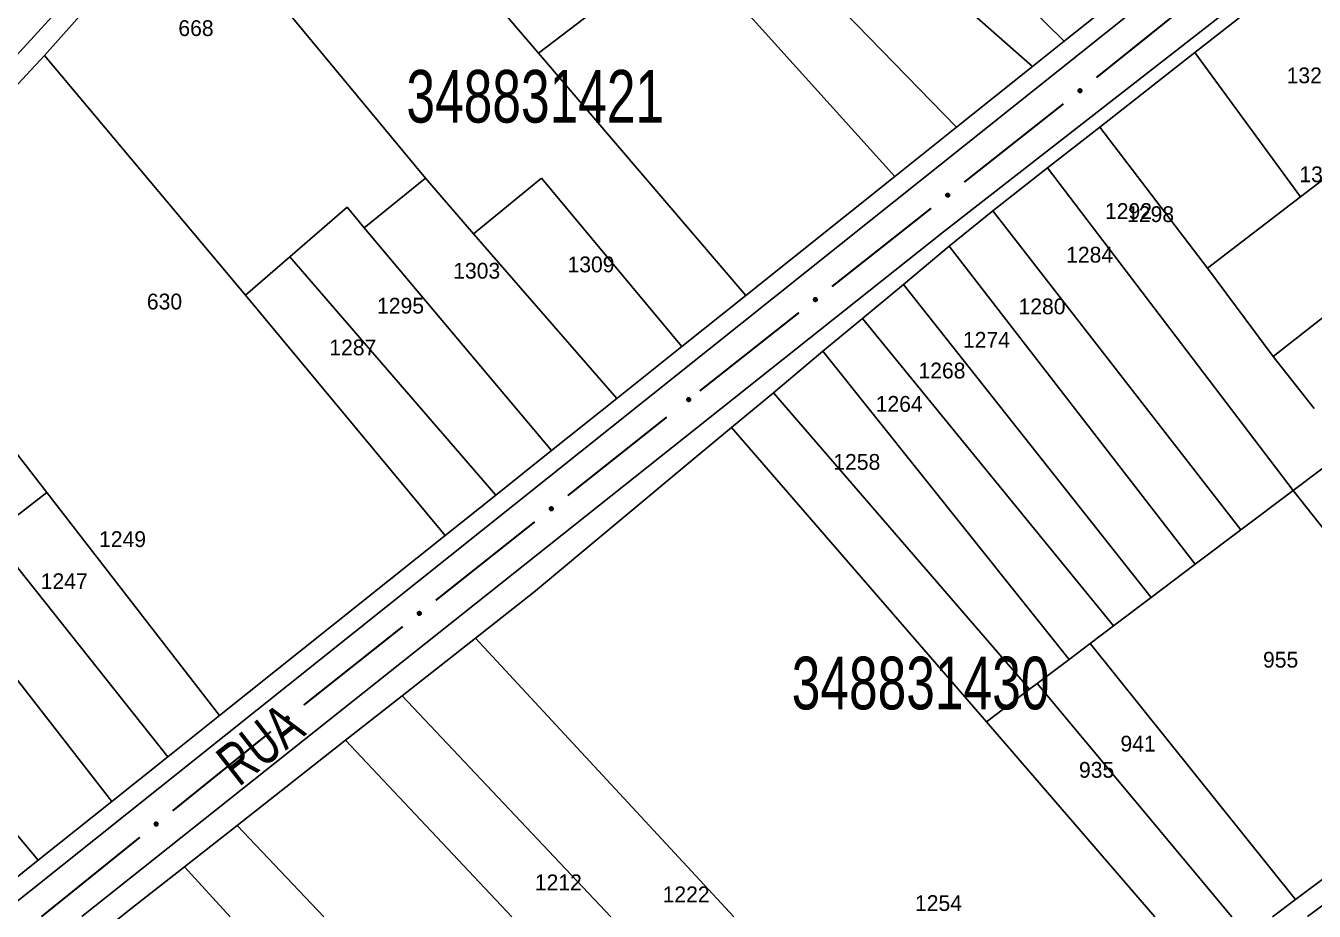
# Model space of a CAD drawing. Extents: x 200123 to 201542, y 4839549 to 4841240.
# Drawn here: x 200677.4 to 200799.7, y 4839898.1 to 4839982.2 of the extents above; entities that cross this region are included whole.
import ezdxf
from ezdxf.enums import TextEntityAlignment as Align

# ---------------------------------------------------------------- set-up
doc = ezdxf.new("R2010")
doc.units = 0
doc.header["$LTSCALE"] = 1.5
doc.header["$MEASUREMENT"] = 0
for name, color, linetype in [('CD_MALHA_LOTES', 7, 'CONTINUOUS'), ('CD_TXT_QUADRA', 2, 'CONTINUOUS'), ('RU-QUADRA', 210, 'CONTINUOUS'), ('SV-EIXO-RUA-PAV', 20, 'CONTINUOUS'), ('SV-RUA-PAVIM', 7, 'CONTINUOUS'), ('SV-TXT-RUA-PAV', 7, 'CONTINUOUS'), ('Th_NmrPort', 1, 'CONTINUOUS')]:
    doc.layers.add(name, color=color, linetype=linetype)
doc.styles.add('ARIAL', font='ARIAL.SHX')

msp = doc.modelspace()

# ---------------------------------------------------------------- linework, layer by layer
at = {"layer": 'CD_MALHA_LOTES', "linetype": 'Continuous', "flags": 128}
for points in [[(200726.06, 4839979.58), (200703.23, 4840006.27)], [(200738.46, 4840000.61), (200765.74, 4839972.54)], [(200772.95, 4839978.3), (200753.2, 4839995.73)], [(200679.15, 4839979.34), (200692.87, 4839994.81)], [(200715.31, 4839967.69), (200692.87, 4839994.81)], [(200759.88, 4839967.85), (200736.78, 4839993.51)], [(200775.96, 4839980.71), (200766.99, 4839989.55)], [(200726.06, 4839979.58), (200734.8, 4839986.27)], [(200788.35, 4839979.65), (200797.02, 4839986.46)], [(200779.03, 4839983.16), (200775.96, 4839980.71)], [(200775.96, 4839980.71), (200772.95, 4839978.3)], [(200661.7, 4839960.65), (200679.15, 4839979.34)], [(200698.23, 4839956.58), (200679.15, 4839979.34)], [(200745.74, 4839956.56), (200726.06, 4839979.58)], [(200779.33, 4839972.56), (200788.35, 4839979.65)], [(200798.39, 4839965.93), (200788.35, 4839979.65)], [(200772.95, 4839978.3), (200765.74, 4839972.54)], [(200795.79, 4839950.75), (200805.04, 4839958.01), (200831.87, 4839977.74)], [(200765.74, 4839972.54), (200759.88, 4839967.85)], [(200774.39, 4839968.68), (200779.33, 4839972.56)], [(200789.58, 4839959.16), (200779.33, 4839972.56)], [(200798.39, 4839965.93), (200807.51, 4839972.9)], [(200769.2, 4839964.6), (200774.39, 4839968.68)], [(200797.71, 4839938.05), (200774.39, 4839968.68)], [(200709.51, 4839963), (200715.31, 4839967.69)], [(200715.31, 4839967.69), (200719.89, 4839962.43)], [(200719.89, 4839962.43), (200726.34, 4839967.7)], [(200726.34, 4839967.7), (200739.65, 4839951.7)], [(200759.88, 4839967.85), (200745.74, 4839956.56)], [(200789.58, 4839959.16), (200798.39, 4839965.93)], [(200702.43, 4839960.22), (200707.88, 4839964.94)], [(200707.88, 4839964.94), (200709.51, 4839963)], [(200765.03, 4839961.23), (200769.2, 4839964.6)], [(200792.72, 4839934.29), (200769.2, 4839964.6)], [(200727.28, 4839941.83), (200709.51, 4839963)], [(200733.5, 4839946.79), (200719.89, 4839962.43)], [(200760.69, 4839957.61), (200765.03, 4839961.23)], [(200788.41, 4839931.04), (200765.03, 4839961.23)], [(200679.36, 4839937.84), (200661.7, 4839960.65)], [(200698.23, 4839956.58), (200702.43, 4839960.22)], [(200721.99, 4839937.6), (200702.43, 4839960.22)], [(200795.79, 4839950.75), (200789.58, 4839959.16)], [(200756.81, 4839954.38), (200760.69, 4839957.61)], [(200784.23, 4839927.88), (200760.69, 4839957.61)], [(200717.18, 4839933.76), (200698.23, 4839956.58)], [(200745.74, 4839956.56), (200739.65, 4839951.7)], [(200753.06, 4839951.26), (200756.81, 4839954.38)], [(200780.64, 4839925.17), (200756.81, 4839954.38)], [(200739.65, 4839951.7), (200733.5, 4839946.79)], [(200748.35, 4839947.33), (200753.06, 4839951.26)], [(200776.44, 4839922), (200753.06, 4839951.26)], [(200799.7, 4839945.84), (200795.79, 4839950.75)], [(200733.5, 4839946.79), (200727.28, 4839941.83)], [(200744.37, 4839944.02), (200748.35, 4839947.33)], [(200772.67, 4839919.16), (200748.35, 4839947.33)], [(200720.06, 4839924.01), (200725.58, 4839928.36), (200740.83, 4839941.07), (200744.37, 4839944.02)], [(200768.57, 4839916.06), (200744.37, 4839944.02)], [(200727.28, 4839941.83), (200721.99, 4839937.6)], [(200797.71, 4839938.05), (200802.82, 4839941.91)], [(200674.12, 4839933.81), (200679.36, 4839937.84)], [(200679.36, 4839937.84), (200695.76, 4839916.66)], [(200792.72, 4839934.29), (200797.71, 4839938.05)], [(200817.11, 4839913.54), (200797.71, 4839938.05)], [(200721.99, 4839937.6), (200717.18, 4839933.76)], [(200788.41, 4839931.04), (200792.72, 4839934.29)], [(200690.85, 4839912.74), (200674.12, 4839933.81)], [(200717.18, 4839933.76), (200695.76, 4839916.66)], [(200784.23, 4839927.88), (200788.41, 4839931.04)], [(200685.55, 4839908.51), (200668.93, 4839929.84)], [(200780.64, 4839925.17), (200784.23, 4839927.88)], [(200778.43, 4839923.51), (200780.64, 4839925.17)], [(200678.55, 4839902.92), (200661.15, 4839923.75)], [(200713.1, 4839918.55), (200720.06, 4839924.01)], [(200744.59, 4839897.56), (200720.06, 4839924.01)], [(200776.44, 4839922), (200778.43, 4839923.51)], [(200797.92, 4839899.19), (200778.43, 4839923.51)], [(200773.41, 4839919.71), (200776.44, 4839922)], [(200772.67, 4839919.16), (200773.41, 4839919.71)], [(200791.87, 4839897.56), (200773.41, 4839919.71)], [(200707.72, 4839914.32), (200713.1, 4839918.55)], [(200732.93, 4839897.56), (200713.1, 4839918.55)], [(200768.57, 4839916.06), (200772.67, 4839919.16)], [(200695.76, 4839916.66), (200690.85, 4839912.74)], [(200784.57, 4839897.56), (200768.57, 4839916.06)], [(200697.43, 4839906.23), (200707.72, 4839914.32)], [(200723.53, 4839897.56), (200707.72, 4839914.32)], [(200817.11, 4839913.54), (200797.92, 4839899.19)], [(200690.85, 4839912.74), (200685.55, 4839908.51)], [(200685.55, 4839908.51), (200678.55, 4839902.92)], [(200692.43, 4839902.3), (200697.43, 4839906.23)], [(200705.68, 4839897.56), (200697.43, 4839906.23)], [(200678.55, 4839902.92), (200673.99, 4839899.29)], [(200687.05, 4839898.07), (200692.43, 4839902.3)], [(200696.79, 4839897.56), (200692.43, 4839902.3)], [(200797.92, 4839899.19), (200795.73, 4839897.56)]]:
    msp.add_lwpolyline(points, dxfattribs=at)
at = {"layer": 'RU-QUADRA', "linetype": 'Continuous', "flags": 128}
for points in [[(200692.87, 4839994.81), (200679.15, 4839979.34), (200661.7, 4839960.65)], [(200797.02, 4839986.46), (200788.35, 4839979.65), (200779.33, 4839972.56), (200774.39, 4839968.68), (200769.2, 4839964.6), (200765.03, 4839961.23), (200760.69, 4839957.61), (200756.81, 4839954.38), (200753.06, 4839951.26), (200748.35, 4839947.33), (200744.37, 4839944.02), (200740.83, 4839941.07), (200725.58, 4839928.36), (200720.06, 4839924.01), (200713.1, 4839918.55), (200707.72, 4839914.32), (200697.43, 4839906.23), (200692.43, 4839902.3), (200687.05, 4839898.07), (200686.4, 4839897.56), (200681.73, 4839893.89), (200677.49, 4839890.56), (200672.91, 4839886.96)], [(200673.99, 4839899.29), (200678.55, 4839902.92), (200685.55, 4839908.51), (200690.85, 4839912.74), (200695.76, 4839916.66), (200717.18, 4839933.76), (200721.99, 4839937.6), (200727.28, 4839941.83), (200733.5, 4839946.79), (200739.65, 4839951.7), (200745.74, 4839956.56), (200759.88, 4839967.85), (200765.74, 4839972.54), (200772.95, 4839978.3), (200775.96, 4839980.71), (200779.03, 4839983.16)], [(200795.73, 4839897.56), (200797.92, 4839899.19), (200817.11, 4839913.54)]]:
    msp.add_lwpolyline(points, dxfattribs=at)
at = {"layer": 'SV-EIXO-RUA-PAV', "const_width": 0.18}
for points in [[(200779.019205, 4839977.258473), (200788.381368, 4839984.76513)], [(200766.473617, 4839967.328387), (200775.89032, 4839974.766513)], [(200753.918014, 4839957.410886), (200763.334716, 4839964.849012)], [(200741.36241, 4839947.493386), (200750.779113, 4839954.931511)], [(200728.82771, 4839937.549483), (200738.227316, 4839945.009203)], [(200716.294903, 4839927.603191), (200725.694508, 4839935.06291)], [(200703.762096, 4839917.656898), (200713.161701, 4839925.116617)], [(200691.310648, 4839907.608949), (200700.648633, 4839915.145661)], [(200678.86, 4839897.56), (200688.197986, 4839905.096712)]]:
    msp.add_lwpolyline(points, dxfattribs=at)
at = {"layer": 'SV-EIXO-RUA-PAV'}
for points in [[(200777.277887, 4839976.003366), (200777.282545, 4839976.052052), (200777.296504, 4839976.092943), (200777.317963, 4839976.123697), (200777.344012, 4839976.145928), (200777.373222, 4839976.165671), (200777.407065, 4839976.179079), (200777.447922, 4839976.185639), (200777.496793, 4839976.181309), (200777.537742, 4839976.164256), (200777.569019, 4839976.144832), (200777.593765, 4839976.119004), (200777.612468, 4839976.090306), (200777.625233, 4839976.054692), (200777.631477, 4839976.013222), (200777.625934, 4839975.964186), (200777.611974, 4839975.924191), (200777.590437, 4839975.89499), (200777.564314, 4839975.870276), (200777.534251, 4839975.850477), (200777.500955, 4839975.837508), (200777.45919, 4839975.831296), (200777.410863, 4839975.837409), (200777.370814, 4839975.850877), (200777.341318, 4839975.871998), (200777.317566, 4839975.898264), (200777.297408, 4839975.927321), (200777.282514, 4839975.960779), (200777.277887, 4839976.003366)], [(200764.723184, 4839966.086023), (200764.728198, 4839966.134674), (200764.742455, 4839966.175462), (200764.764137, 4839966.206058), (200764.790348, 4839966.228099), (200764.819702, 4839966.247629), (200764.853641, 4839966.260789), (200764.894545, 4839966.267051), (200764.943384, 4839966.262364), (200764.984207, 4839966.245013), (200765.015341, 4839966.22536), (200765.039898, 4839966.199353), (200765.058392, 4839966.170519), (200765.070896, 4839966.134813), (200765.076837, 4839966.093299), (200765.070936, 4839966.044304), (200765.056684, 4839966.004412), (200765.034935, 4839965.975369), (200765.008633, 4839965.950846), (200764.978425, 4839965.931268), (200764.945036, 4839965.918542), (200764.903226, 4839965.912635), (200764.854945, 4839965.9191), (200764.814996, 4839965.93286), (200764.785655, 4839965.954196), (200764.762095, 4839965.980634), (200764.74215, 4839966.009838), (200764.727501, 4839966.043404), (200764.723184, 4839966.086023)], [(200752.167581, 4839956.168522), (200752.172594, 4839956.217173), (200752.186851, 4839956.257961), (200752.208534, 4839956.288557), (200752.234744, 4839956.310599), (200752.264098, 4839956.330128), (200752.298038, 4839956.343288), (200752.338942, 4839956.34955), (200752.38778, 4839956.344863), (200752.428604, 4839956.327512), (200752.459737, 4839956.30786), (200752.484294, 4839956.281852), (200752.502788, 4839956.253018), (200752.515292, 4839956.217312), (200752.521234, 4839956.175798), (200752.515332, 4839956.126803), (200752.501081, 4839956.086912), (200752.479331, 4839956.057868), (200752.453029, 4839956.033346), (200752.422822, 4839956.013767), (200752.389432, 4839956.001041), (200752.347623, 4839955.995134), (200752.299342, 4839956.001599), (200752.259393, 4839956.015359), (200752.230051, 4839956.036695), (200752.206492, 4839956.063134), (200752.186546, 4839956.092337), (200752.171897, 4839956.125903), (200752.167581, 4839956.168522)], [(200740.139018, 4839946.667323), (200740.144031, 4839946.715974), (200740.158288, 4839946.756762), (200740.179971, 4839946.787359), (200740.206181, 4839946.8094), (200740.235535, 4839946.828929), (200740.269474, 4839946.842089), (200740.310378, 4839946.848351), (200740.359217, 4839946.843665), (200740.40004, 4839946.826313), (200740.431174, 4839946.806661), (200740.455731, 4839946.780653), (200740.474225, 4839946.75182), (200740.486729, 4839946.716113), (200740.49267, 4839946.674599), (200740.486769, 4839946.625604), (200740.472518, 4839946.585713), (200740.450768, 4839946.556669), (200740.424466, 4839946.532147), (200740.394259, 4839946.512568), (200740.360869, 4839946.499842), (200740.31906, 4839946.493935), (200740.270779, 4839946.5004), (200740.23083, 4839946.51416), (200740.201488, 4839946.535496), (200740.177929, 4839946.561935), (200740.157983, 4839946.591138), (200740.143334, 4839946.624704), (200740.139018, 4839946.667323)], [(200727.080134, 4839936.303105), (200727.085035, 4839936.351767), (200727.099199, 4839936.392587), (200727.120811, 4839936.423234), (200727.146971, 4839936.445335), (200727.17628, 4839936.464931), (200727.210189, 4839936.478169), (200727.251078, 4839936.484525), (200727.299928, 4839936.479951), (200727.340791, 4839936.462693), (200727.37197, 4839936.443112), (200727.396586, 4839936.417161), (200727.415146, 4839936.38837), (200727.427732, 4839936.352693), (200727.433769, 4839936.311192), (200727.42798, 4839936.262184), (200727.41382, 4839936.22226), (200727.392137, 4839936.193166), (200727.365891, 4839936.168584), (200727.335729, 4839936.148936), (200727.302369, 4839936.136133), (200727.260573, 4839936.13013), (200727.212277, 4839936.136485), (200727.172297, 4839936.150153), (200727.142906, 4839936.171422), (200727.119286, 4839936.197806), (200727.099274, 4839936.226964), (200727.084548, 4839936.260496), (200727.080134, 4839936.303105)], [(200714.547326, 4839926.356812), (200714.552228, 4839926.405474), (200714.566391, 4839926.446295), (200714.588004, 4839926.476941), (200714.614163, 4839926.499042), (200714.643473, 4839926.518639), (200714.677382, 4839926.531876), (200714.718271, 4839926.538232), (200714.76712, 4839926.533658), (200714.807983, 4839926.516401), (200714.839162, 4839926.496819), (200714.863779, 4839926.470869), (200714.882339, 4839926.442077), (200714.894925, 4839926.4064), (200714.900961, 4839926.364899), (200714.895173, 4839926.315891), (200714.881013, 4839926.275967), (200714.85933, 4839926.246873), (200714.833084, 4839926.222291), (200714.802922, 4839926.202643), (200714.769561, 4839926.18984), (200714.727766, 4839926.183838), (200714.67947, 4839926.190192), (200714.63949, 4839926.20386), (200714.610099, 4839926.225129), (200714.586479, 4839926.251513), (200714.566467, 4839926.280671), (200714.551741, 4839926.314203), (200714.547326, 4839926.356812)], [(200702.02402, 4839916.3972), (200702.028522, 4839916.445901), (200702.042349, 4839916.486836), (200702.063709, 4839916.517659), (200702.089686, 4839916.539975), (200702.118833, 4839916.559811), (200702.152632, 4839916.573327), (200702.193468, 4839916.580019), (200702.242353, 4839916.575846), (200702.283357, 4839916.558925), (200702.314696, 4839916.539601), (200702.339525, 4839916.513854), (200702.35832, 4839916.485216), (200702.371199, 4839916.449643), (200702.377577, 4839916.408193), (200702.372191, 4839916.359139), (200702.35836, 4839916.3191), (200702.336917, 4839916.289829), (200702.310874, 4839916.265032), (200702.280874, 4839916.245137), (200702.24762, 4839916.23206), (200702.205875, 4839916.225714), (200702.157529, 4839916.231672), (200702.117437, 4839916.245011), (200702.087873, 4839916.266037), (200702.064037, 4839916.292226), (200702.043785, 4839916.321219), (200702.028784, 4839916.354629), (200702.02402, 4839916.3972)], [(200689.573372, 4839906.348251), (200689.577874, 4839906.396952), (200689.591702, 4839906.437887), (200689.613061, 4839906.46871), (200689.639038, 4839906.491026), (200689.668186, 4839906.510862), (200689.701985, 4839906.524379), (200689.742821, 4839906.53107), (200689.791706, 4839906.526898), (200689.832709, 4839906.509976), (200689.864048, 4839906.490652), (200689.888877, 4839906.464905), (200689.907673, 4839906.436267), (200689.920552, 4839906.400694), (200689.926929, 4839906.359245), (200689.921543, 4839906.31019), (200689.907712, 4839906.270151), (200689.886269, 4839906.24088), (200689.860226, 4839906.216083), (200689.830226, 4839906.196188), (200689.796972, 4839906.183111), (200689.755227, 4839906.176765), (200689.706881, 4839906.182723), (200689.666789, 4839906.196062), (200689.637225, 4839906.217088), (200689.613389, 4839906.243277), (200689.593138, 4839906.27227), (200689.578137, 4839906.30568), (200689.573372, 4839906.348251)]]:
    msp.add_lwpolyline(points, close=True, dxfattribs=at)
for points in [[(200777.277887, 4839976.003366), (200777.447922, 4839976.185639)], [(200777.281502, 4839976.029782), (200777.421987, 4839976.177404)], [(200777.281981, 4839975.981195), (200777.470785, 4839976.179802)], [(200777.282514, 4839975.960779), (200777.496793, 4839976.181309)], [(200777.282545, 4839976.052052), (200777.407065, 4839976.179079)], [(200777.290402, 4839976.075396), (200777.383854, 4839976.166068)], [(200777.29374, 4839975.946899), (200777.513416, 4839976.170259)], [(200777.296504, 4839976.092943), (200777.373222, 4839976.165671)], [(200777.297408, 4839975.927321), (200777.537742, 4839976.164256)], [(200777.309757, 4839975.916017), (200777.548384, 4839976.152823)], [(200777.317566, 4839975.898264), (200777.569019, 4839976.144832)], [(200777.331739, 4839975.886419), (200777.581654, 4839976.128779)], [(200777.341318, 4839975.871998), (200777.593765, 4839976.119004)], [(200777.359255, 4839975.863008), (200777.601076, 4839976.102376)], [(200777.370814, 4839975.850877), (200777.612468, 4839976.090306)], [(200777.393158, 4839975.844719), (200777.615817, 4839976.068722)], [(200777.410863, 4839975.837409), (200777.625233, 4839976.054692)], [(200777.437065, 4839975.837948), (200777.6263, 4839976.031654)], [(200777.45919, 4839975.831296), (200777.631477, 4839976.013222)], [(200777.48288, 4839975.839703), (200777.622943, 4839975.983489)], [(200777.500955, 4839975.837508), (200777.625934, 4839975.964186)], [(200777.520591, 4839975.847203), (200777.614254, 4839975.939793)], [(200777.534251, 4839975.850477), (200777.611974, 4839975.924191)], [(200764.723184, 4839966.086023), (200764.894545, 4839966.267051)], [(200764.726992, 4839966.112413), (200764.868551, 4839966.259005)], [(200764.727117, 4839966.063823), (200764.917365, 4839966.261047)], [(200764.727501, 4839966.043404), (200764.943384, 4839966.262364)], [(200764.728198, 4839966.134674), (200764.853641, 4839966.260789)], [(200764.736225, 4839966.15796), (200764.830336, 4839966.247947)], [(200764.738625, 4839966.029442), (200764.959925, 4839966.251193)], [(200764.74215, 4839966.009838), (200764.984207, 4839966.245013)], [(200764.742455, 4839966.175462), (200764.819702, 4839966.247629)], [(200764.754416, 4839965.998444), (200764.994765, 4839966.233503)], [(200764.762095, 4839965.980634), (200765.015341, 4839966.22536)], [(200764.776181, 4839965.968687), (200765.027859, 4839966.209216)], [(200764.785655, 4839965.954196), (200765.039898, 4839966.199353)], [(200764.803526, 4839965.945076), (200765.047087, 4839966.182672)], [(200764.814996, 4839965.93286), (200765.058392, 4839966.170519)], [(200764.837295, 4839965.926539), (200765.061582, 4839966.148911)], [(200764.854945, 4839965.9191), (200765.070896, 4839966.134813)], [(200764.881151, 4839965.919448), (200765.071794, 4839966.111767)], [(200764.903226, 4839965.912635), (200765.076837, 4839966.093299)], [(200764.926978, 4839965.920869), (200765.068086, 4839966.063628)], [(200764.945036, 4839965.918542), (200765.070936, 4839966.044304)], [(200764.964742, 4839965.928094), (200765.059079, 4839966.019997)], [(200764.978425, 4839965.931268), (200765.056684, 4839966.004412)], [(200752.167581, 4839956.168522), (200752.338942, 4839956.34955)], [(200752.171388, 4839956.194912), (200752.312947, 4839956.341504)], [(200752.171514, 4839956.146323), (200752.361761, 4839956.343546)], [(200752.171897, 4839956.125903), (200752.38778, 4839956.344863)], [(200752.172594, 4839956.217173), (200752.298038, 4839956.343288)], [(200752.180621, 4839956.240459), (200752.274733, 4839956.330446)], [(200752.183021, 4839956.111941), (200752.404322, 4839956.333692)], [(200752.186546, 4839956.092337), (200752.428604, 4839956.327512)], [(200752.186851, 4839956.257961), (200752.264098, 4839956.330128)], [(200752.198812, 4839956.080943), (200752.439162, 4839956.316002)], [(200752.206492, 4839956.063134), (200752.459737, 4839956.30786)], [(200752.220578, 4839956.051186), (200752.472256, 4839956.291716)], [(200752.230051, 4839956.036695), (200752.484294, 4839956.281852)], [(200752.247922, 4839956.027575), (200752.491484, 4839956.265171)], [(200752.259393, 4839956.015359), (200752.502788, 4839956.253018)], [(200752.281691, 4839956.009038), (200752.505979, 4839956.231411)], [(200752.299342, 4839956.001599), (200752.515292, 4839956.217312)], [(200752.325547, 4839956.001947), (200752.516191, 4839956.194267)], [(200752.347623, 4839955.995134), (200752.521234, 4839956.175798)], [(200752.371374, 4839956.003368), (200752.512483, 4839956.146128)], [(200752.389432, 4839956.001041), (200752.515332, 4839956.126803)], [(200752.409139, 4839956.010593), (200752.503475, 4839956.102496)], [(200752.422822, 4839956.013767), (200752.501081, 4839956.086912)], [(200740.139018, 4839946.667323), (200740.310378, 4839946.848351)], [(200740.142825, 4839946.693713), (200740.284384, 4839946.840305)], [(200740.14295, 4839946.645124), (200740.333198, 4839946.842347)], [(200740.143334, 4839946.624704), (200740.359217, 4839946.843665)], [(200740.144031, 4839946.715974), (200740.269474, 4839946.842089)], [(200740.152058, 4839946.739261), (200740.246169, 4839946.829248)], [(200740.154458, 4839946.610742), (200740.375758, 4839946.832494)], [(200740.157983, 4839946.591138), (200740.40004, 4839946.826313)], [(200740.158288, 4839946.756762), (200740.235535, 4839946.828929)], [(200740.170249, 4839946.579744), (200740.410598, 4839946.814803)], [(200740.177929, 4839946.561935), (200740.431174, 4839946.806661)], [(200740.192014, 4839946.549987), (200740.443692, 4839946.790517)], [(200740.201488, 4839946.535496), (200740.455731, 4839946.780653)], [(200740.219359, 4839946.526376), (200740.462921, 4839946.763972)], [(200740.23083, 4839946.51416), (200740.474225, 4839946.75182)], [(200740.253128, 4839946.50784), (200740.477416, 4839946.730212)], [(200740.270779, 4839946.5004), (200740.486729, 4839946.716113)], [(200740.296984, 4839946.500748), (200740.487628, 4839946.693068)], [(200740.31906, 4839946.493935), (200740.49267, 4839946.674599)], [(200740.342811, 4839946.502169), (200740.48392, 4839946.644929)], [(200740.360869, 4839946.499842), (200740.486769, 4839946.625604)], [(200740.380575, 4839946.509394), (200740.474912, 4839946.601298)], [(200740.394259, 4839946.512568), (200740.472518, 4839946.585713)], [(200727.080134, 4839936.303105), (200727.251078, 4839936.484525)], [(200727.083881, 4839936.329503), (200727.225103, 4839936.47642)], [(200727.084117, 4839936.280914), (200727.273912, 4839936.478574)], [(200727.084548, 4839936.260496), (200727.299928, 4839936.479951)], [(200727.085035, 4839936.351767), (200727.210189, 4839936.478169)], [(200727.093009, 4839936.375072), (200727.186913, 4839936.465274)], [(200727.095704, 4839936.246559), (200727.316495, 4839936.468818)], [(200727.099199, 4839936.392587), (200727.17628, 4839936.464931)], [(200727.099274, 4839936.226964), (200727.340791, 4839936.462693)], [(200727.111566, 4839936.215597), (200727.351375, 4839936.451207)], [(200727.119286, 4839936.197806), (200727.37197, 4839936.443112)], [(200727.1334, 4839936.185891), (200727.384525, 4839936.426997)], [(200727.142906, 4839936.171422), (200727.396586, 4839936.417161)], [(200727.160798, 4839936.162342), (200727.403814, 4839936.400497)], [(200727.172297, 4839936.150153), (200727.415146, 4839936.38837)], [(200727.19461, 4839936.143883), (200727.418386, 4839936.36677)], [(200727.212277, 4839936.136485), (200727.427732, 4839936.352693)], [(200727.238482, 4839936.136893), (200727.428684, 4839936.329649)], [(200727.260573, 4839936.13013), (200727.433769, 4839936.311192)], [(200727.284305, 4839936.138419), (200727.425086, 4839936.281502)], [(200727.302369, 4839936.136133), (200727.42798, 4839936.262184)], [(200727.322053, 4839936.14573), (200727.416179, 4839936.23785)], [(200727.335729, 4839936.148936), (200727.41382, 4839936.22226)], [(200714.547326, 4839926.356812), (200714.718271, 4839926.538232)], [(200714.551073, 4839926.38321), (200714.692295, 4839926.530127)], [(200714.55131, 4839926.334621), (200714.741105, 4839926.532281)], [(200714.551741, 4839926.314203), (200714.76712, 4839926.533658)], [(200714.552228, 4839926.405474), (200714.677382, 4839926.531876)], [(200714.560201, 4839926.428779), (200714.654106, 4839926.518982)], [(200714.562897, 4839926.300266), (200714.783687, 4839926.522525)], [(200714.566391, 4839926.446295), (200714.643473, 4839926.518639)], [(200714.566467, 4839926.280671), (200714.807983, 4839926.516401)], [(200714.578759, 4839926.269304), (200714.818568, 4839926.504914)], [(200714.586479, 4839926.251513), (200714.839162, 4839926.496819)], [(200714.600592, 4839926.239598), (200714.851718, 4839926.480704)], [(200714.610099, 4839926.225129), (200714.863779, 4839926.470869)], [(200714.627991, 4839926.216049), (200714.871007, 4839926.454204)], [(200714.63949, 4839926.20386), (200714.882339, 4839926.442077)], [(200714.661802, 4839926.19759), (200714.885579, 4839926.420477)], [(200714.67947, 4839926.190192), (200714.894925, 4839926.4064)], [(200714.705675, 4839926.1906), (200714.895876, 4839926.383356)], [(200714.727766, 4839926.183838), (200714.900961, 4839926.364899)], [(200714.751498, 4839926.192126), (200714.892279, 4839926.335209)], [(200714.769561, 4839926.18984), (200714.895173, 4839926.315891)], [(200714.789246, 4839926.199437), (200714.883371, 4839926.291557)], [(200714.802922, 4839926.202643), (200714.881013, 4839926.275967)], [(200702.02402, 4839916.3972), (200702.193468, 4839916.580019)], [(200702.02755, 4839916.423628), (200702.16756, 4839916.571701)], [(200702.028186, 4839916.375043), (200702.21635, 4839916.574256)], [(200702.028522, 4839916.445901), (200702.152632, 4839916.573327)], [(200702.028784, 4839916.354629), (200702.242353, 4839916.575846)], [(200702.036303, 4839916.46927), (200702.129464, 4839916.560242)], [(200702.040054, 4839916.340784), (200702.259011, 4839916.56485)], [(200702.042349, 4839916.486836), (200702.118833, 4839916.559811)], [(200702.043785, 4839916.321219), (200702.283357, 4839916.558925)], [(200702.05617, 4839916.309954), (200702.294035, 4839916.547527)], [(200702.064037, 4839916.292226), (200702.314696, 4839916.539601)], [(200702.078248, 4839916.280428), (200702.327383, 4839916.52359)], [(200702.087873, 4839916.266037), (200702.339525, 4839916.513854)], [(200702.105839, 4839916.257105), (200702.346889, 4839916.497249)], [(200702.117437, 4839916.245011), (200702.35832, 4839916.485216)], [(200702.139801, 4839916.238925), (200702.361738, 4839916.463642)], [(200702.157529, 4839916.231672), (200702.371199, 4839916.449643)], [(200702.183729, 4839916.232295), (200702.37234, 4839916.426608)], [(200702.205875, 4839916.225714), (200702.377577, 4839916.408193)], [(200702.229538, 4839916.234198), (200702.369138, 4839916.378433)], [(200702.24762, 4839916.23206), (200702.372191, 4839916.359139)], [(200702.267225, 4839916.241819), (200702.36059, 4839916.334709)], [(200702.280874, 4839916.245137), (200702.35836, 4839916.3191)], [(200689.573372, 4839906.348251), (200689.742821, 4839906.53107)], [(200689.576902, 4839906.374679), (200689.716912, 4839906.522752)], [(200689.577538, 4839906.326094), (200689.765702, 4839906.525307)], [(200689.577874, 4839906.396952), (200689.701985, 4839906.524379)], [(200689.578137, 4839906.30568), (200689.791706, 4839906.526898)], [(200689.585656, 4839906.420321), (200689.678816, 4839906.511293)], [(200689.589407, 4839906.291836), (200689.808364, 4839906.515901)], [(200689.591702, 4839906.437887), (200689.668186, 4839906.510862)], [(200689.593138, 4839906.27227), (200689.832709, 4839906.509976)], [(200689.605523, 4839906.261005), (200689.843388, 4839906.498578)], [(200689.613389, 4839906.243277), (200689.864048, 4839906.490652)], [(200689.6276, 4839906.231479), (200689.876735, 4839906.474641)], [(200689.637225, 4839906.217088), (200689.888877, 4839906.464905)], [(200689.655191, 4839906.208156), (200689.896241, 4839906.4483)], [(200689.666789, 4839906.196062), (200689.907673, 4839906.436267)], [(200689.689153, 4839906.189976), (200689.911091, 4839906.414693)], [(200689.706881, 4839906.182723), (200689.920552, 4839906.400694)], [(200689.733081, 4839906.183346), (200689.921693, 4839906.377659)], [(200689.755227, 4839906.176765), (200689.926929, 4839906.359245)], [(200689.778891, 4839906.185249), (200689.918491, 4839906.329484)], [(200689.796972, 4839906.183111), (200689.921543, 4839906.31019)], [(200689.816577, 4839906.19287), (200689.909942, 4839906.28576)], [(200689.830226, 4839906.196188), (200689.907712, 4839906.270151)]]:
    msp.add_lwpolyline(points, dxfattribs=at)
at = {"layer": 'SV-RUA-PAVIM', "linetype": 'Continuous'}
for points in [[(200674.71, 4839897.57, 3.7), (200757.6, 4839963.73, 3.7), (200806.58, 4840002.83, 3.67), (200808.7, 4840004.82, 3.67), (200809.38, 4840006.39, 3.67), (200809.72, 4840007.94, 3.67), (200809.39, 4840010.3, 3.67), (200764.5, 4840068.29, 3.57), (200761.99, 4840071.42, 3.57), (200761.36, 4840071.79, 3.57), (200760.68, 4840071.71, 3.57), (200758.9, 4840070.41, 3.57), (200737.95, 4840046.64, 3.57), (200674.08, 4839976.77, 3.34), (200618.19, 4839916.63, 3.69), (200616.67, 4839915.21, 3.69), (200616.23, 4839912.14, 3.69), (200616.28, 4839912.14, 3.69), (200626.37, 4839897.57, 3.69)], [(200682.68, 4839897.57, 1.57), (200764.5, 4839962.61, 3.75), (200812.28, 4839999.86, 3.75), (200813.66, 4840000.95, 3.75), (200814.32, 4840001.37, 3.75), (200816.3, 4840001.19, 3.75), (200817.37, 4839999.97, 3.75), (200858.3, 4839947.38, 3.75), (200860.09, 4839945.09, 3.51), (200859.84, 4839942.26, 3.51), (200799.06, 4839897.57, 3.1)]]:
    msp.add_polyline3d(points, dxfattribs=at)

# ---------------------------------------------------------------- texts
at = {"layer": 'CD_TXT_QUADRA', "style": 'ARIAL', "width": 0.7}
for s, p in [('348831421', (200713.51, 4839972.98)), ('348831430', (200750.09, 4839917.25))]:
    msp.add_text(s, height=5, dxfattribs=at).set_placement(p)
at = {"layer": 'SV-TXT-RUA-PAV', "style": 'ARIAL', "width": 0.7}
msp.add_text('RUA', height=4, rotation=38, dxfattribs=at).set_placement((200697.59, 4839909.84))
at = {"layer": 'Th_NmrPort', "color": 1}
for s, p in [('668', (200691.856965, 4839981.95585)), ('1320', (200797.077427, 4839977.466266)), ('1308', (200798.286874, 4839968.071629)), ('1292', (200779.834257, 4839964.579773)), ('1298', (200781.931387, 4839964.284437)), ('1284', (200776.145574, 4839960.435903)), ('1309', (200728.801366, 4839959.510857)), ('1303', (200717.951366, 4839958.910857)), ('630', (200688.866965, 4839955.98585)), ('1295', (200710.721366, 4839955.590857)), ('1280', (200771.623823, 4839955.524766)), ('1287', (200706.189912, 4839951.629426)), ('1274', (200766.346587, 4839952.346635)), ('1268', (200762.126141, 4839949.431607)), ('1264', (200758.062221, 4839946.26467)), ('1258', (200754.038068, 4839940.751627)), ('1249', (200684.326287, 4839933.418016)), ('1247', (200678.788007, 4839929.418758)), ('955', (200794.836965, 4839921.96585)), ('941', (200781.302573, 4839913.993734)), ('935', (200777.362573, 4839911.503734)), ('1212', (200725.703261, 4839900.822182)), ('1222', (200737.833261, 4839899.682182)), ('1254', (200761.793261, 4839898.852182))]:
    msp.add_text(s, height=1.5, dxfattribs=at).set_placement(p, align=Align.MIDDLE_LEFT)

doc.saveas('drawing.dxf')
